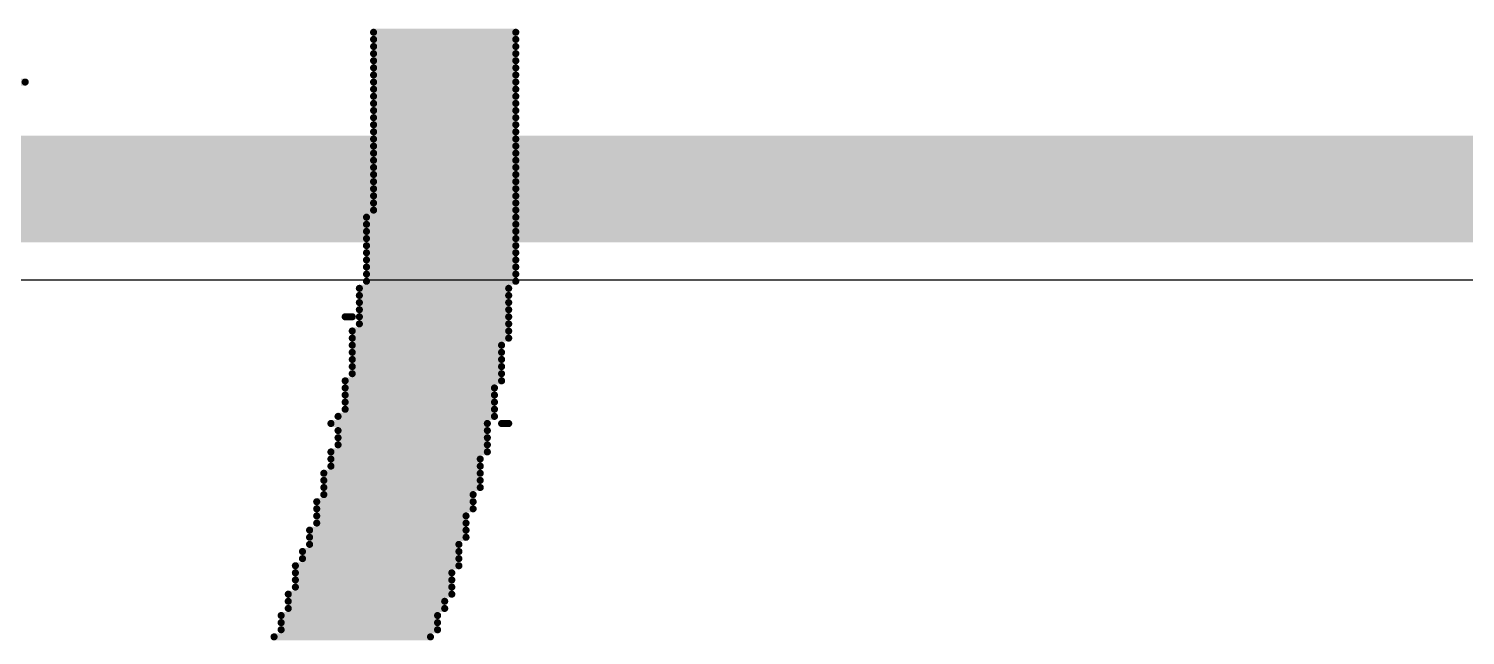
# Model space of a CAD drawing. Header units: inches. Extents: x -0.3 to 9.9, y -0.4 to 5.
# Drawn here: x 2.3385 to 2.5405, y 1.4182 to 1.5035 of the extents above; entities that cross this region are included whole.
import ezdxf

# ---------------------------------------------------------------- set-up
doc = ezdxf.new("R2010")
doc.units = ezdxf.units.IN
doc.header["$MEASUREMENT"] = 0
doc.layers.add('Bottom Layer', color=5, linetype='Continuous')
doc.layers.add('Bottom Overlay', color=54, linetype='Continuous')

msp = doc.modelspace()

# ---------------------------------------------------------------- linework, layer by layer
at = {"layer": 'Bottom Layer'}
msp.add_line((2.29023, 1.4682), (2.55064, 1.4682), dxfattribs=at)
msp.add_lwpolyline([(2.28495, 1.48095, 0.015, 0.015, 0), (2.56182, 1.48095, 0.015, 0.015, 0)], format="xyseb", dxfattribs=at)
at = {"layer": 'Bottom Overlay'}
for points in [[(2.387, 1.503, 0.001, 0.001, 0), (2.407, 1.503, 0.001, 0.001, 0)], [(2.387, 1.502, 0.001, 0.001, 0), (2.407, 1.502, 0.001, 0.001, 0)], [(2.387, 1.501, 0.001, 0.001, 0), (2.407, 1.501, 0.001, 0.001, 0)], [(2.387, 1.5, 0.001, 0.001, 0), (2.407, 1.5, 0.001, 0.001, 0)], [(2.387, 1.499, 0.001, 0.001, 0), (2.407, 1.499, 0.001, 0.001, 0)], [(2.387, 1.498, 0.001, 0.001, 0), (2.407, 1.498, 0.001, 0.001, 0)], [(2.387, 1.497, 0.001, 0.001, 0), (2.407, 1.497, 0.001, 0.001, 0)], [(2.141, 1.496, 0.001, 0.001, 0), (2.338, 1.496, 0.001, 0.001, 0)], [(2.387, 1.496, 0.001, 0.001, 0), (2.407, 1.496, 0.001, 0.001, 0)], [(2.387, 1.495, 0.001, 0.001, 0), (2.407, 1.495, 0.001, 0.001, 0)], [(2.387, 1.494, 0.001, 0.001, 0), (2.407, 1.494, 0.001, 0.001, 0)], [(2.387, 1.493, 0.001, 0.001, 0), (2.407, 1.493, 0.001, 0.001, 0)], [(2.387, 1.492, 0.001, 0.001, 0), (2.407, 1.492, 0.001, 0.001, 0)], [(2.387, 1.491, 0.001, 0.001, 0), (2.407, 1.491, 0.001, 0.001, 0)], [(2.387, 1.49, 0.001, 0.001, 0), (2.407, 1.49, 0.001, 0.001, 0)], [(2.387, 1.489, 0.001, 0.001, 0), (2.407, 1.489, 0.001, 0.001, 0)], [(2.387, 1.488, 0.001, 0.001, 0), (2.407, 1.488, 0.001, 0.001, 0)], [(2.387, 1.487, 0.001, 0.001, 0), (2.407, 1.487, 0.001, 0.001, 0)], [(2.387, 1.486, 0.001, 0.001, 0), (2.407, 1.486, 0.001, 0.001, 0)], [(2.387, 1.485, 0.001, 0.001, 0), (2.407, 1.485, 0.001, 0.001, 0)], [(2.387, 1.484, 0.001, 0.001, 0), (2.407, 1.484, 0.001, 0.001, 0)], [(2.387, 1.483, 0.001, 0.001, 0), (2.407, 1.483, 0.001, 0.001, 0)], [(2.387, 1.482, 0.001, 0.001, 0), (2.407, 1.482, 0.001, 0.001, 0)], [(2.387, 1.481, 0.001, 0.001, 0), (2.407, 1.481, 0.001, 0.001, 0)], [(2.387, 1.48, 0.001, 0.001, 0), (2.407, 1.48, 0.001, 0.001, 0)], [(2.387, 1.479, 0.001, 0.001, 0), (2.407, 1.479, 0.001, 0.001, 0)], [(2.386, 1.477, 0.001, 0.001, 0), (2.407, 1.477, 0.001, 0.001, 0)], [(2.387, 1.478, 0.001, 0.001, 0), (2.407, 1.478, 0.001, 0.001, 0)], [(2.386, 1.476, 0.001, 0.001, 0), (2.407, 1.476, 0.001, 0.001, 0)], [(2.386, 1.475, 0.001, 0.001, 0), (2.407, 1.475, 0.001, 0.001, 0)], [(2.386, 1.474, 0.001, 0.001, 0), (2.407, 1.474, 0.001, 0.001, 0)], [(2.386, 1.473, 0.001, 0.001, 0), (2.407, 1.473, 0.001, 0.001, 0)], [(2.386, 1.472, 0.001, 0.001, 0), (2.407, 1.472, 0.001, 0.001, 0)], [(2.386, 1.471, 0.001, 0.001, 0), (2.407, 1.471, 0.001, 0.001, 0)], [(2.386, 1.47, 0.001, 0.001, 0), (2.407, 1.47, 0.001, 0.001, 0)], [(2.386, 1.469, 0.001, 0.001, 0), (2.407, 1.469, 0.001, 0.001, 0)], [(2.385, 1.467, 0.001, 0.001, 0), (2.406, 1.467, 0.001, 0.001, 0)], [(2.386, 1.468, 0.001, 0.001, 0), (2.407, 1.468, 0.001, 0.001, 0)], [(2.385, 1.466, 0.001, 0.001, 0), (2.406, 1.466, 0.001, 0.001, 0)], [(2.385, 1.465, 0.001, 0.001, 0), (2.406, 1.465, 0.001, 0.001, 0)], [(2.383, 1.463, 0.001, 0.001, 0), (2.384, 1.463, 0.001, 0.001, 0)], [(2.385, 1.464, 0.001, 0.001, 0), (2.406, 1.464, 0.001, 0.001, 0)], [(2.385, 1.463, 0.001, 0.001, 0), (2.406, 1.463, 0.001, 0.001, 0)], [(2.384, 1.461, 0.001, 0.001, 0), (2.406, 1.461, 0.001, 0.001, 0)], [(2.385, 1.462, 0.001, 0.001, 0), (2.406, 1.462, 0.001, 0.001, 0)], [(2.384, 1.46, 0.001, 0.001, 0), (2.406, 1.46, 0.001, 0.001, 0)], [(2.384, 1.459, 0.001, 0.001, 0), (2.405, 1.459, 0.001, 0.001, 0)], [(2.384, 1.458, 0.001, 0.001, 0), (2.405, 1.458, 0.001, 0.001, 0)], [(2.384, 1.457, 0.001, 0.001, 0), (2.405, 1.457, 0.001, 0.001, 0)], [(2.384, 1.456, 0.001, 0.001, 0), (2.405, 1.456, 0.001, 0.001, 0)], [(2.384, 1.455, 0.001, 0.001, 0), (2.405, 1.455, 0.001, 0.001, 0)], [(2.383, 1.454, 0.001, 0.001, 0), (2.405, 1.454, 0.001, 0.001, 0)], [(2.383, 1.453, 0.001, 0.001, 0), (2.404, 1.453, 0.001, 0.001, 0)], [(2.383, 1.452, 0.001, 0.001, 0), (2.404, 1.452, 0.001, 0.001, 0)], [(2.383, 1.451, 0.001, 0.001, 0), (2.404, 1.451, 0.001, 0.001, 0)], [(2.382, 1.449, 0.001, 0.001, 0), (2.404, 1.449, 0.001, 0.001, 0)], [(2.383, 1.45, 0.001, 0.001, 0), (2.404, 1.45, 0.001, 0.001, 0)], [(2.381, 1.448, 0.001, 0.001, 0), (2.403, 1.448, 0.001, 0.001, 0)], [(2.382, 1.447, 0.001, 0.001, 0), (2.403, 1.447, 0.001, 0.001, 0)], [(2.405, 1.448, 0.001, 0.001, 0), (2.406, 1.448, 0.001, 0.001, 0)], [(2.382, 1.446, 0.001, 0.001, 0), (2.403, 1.446, 0.001, 0.001, 0)], [(2.382, 1.445, 0.001, 0.001, 0), (2.403, 1.445, 0.001, 0.001, 0)], [(2.381, 1.444, 0.001, 0.001, 0), (2.403, 1.444, 0.001, 0.001, 0)], [(2.381, 1.443, 0.001, 0.001, 0), (2.402, 1.443, 0.001, 0.001, 0)], [(2.381, 1.442, 0.001, 0.001, 0), (2.402, 1.442, 0.001, 0.001, 0)], [(2.38, 1.441, 0.001, 0.001, 0), (2.402, 1.441, 0.001, 0.001, 0)], [(2.38, 1.44, 0.001, 0.001, 0), (2.402, 1.44, 0.001, 0.001, 0)], [(2.38, 1.439, 0.001, 0.001, 0), (2.402, 1.439, 0.001, 0.001, 0)], [(2.38, 1.438, 0.001, 0.001, 0), (2.401, 1.438, 0.001, 0.001, 0)], [(2.379, 1.437, 0.001, 0.001, 0), (2.401, 1.437, 0.001, 0.001, 0)], [(2.379, 1.436, 0.001, 0.001, 0), (2.401, 1.436, 0.001, 0.001, 0)], [(2.379, 1.435, 0.001, 0.001, 0), (2.4, 1.435, 0.001, 0.001, 0)], [(2.379, 1.434, 0.001, 0.001, 0), (2.4, 1.434, 0.001, 0.001, 0)], [(2.378, 1.433, 0.001, 0.001, 0), (2.4, 1.433, 0.001, 0.001, 0)], [(2.378, 1.432, 0.001, 0.001, 0), (2.4, 1.432, 0.001, 0.001, 0)], [(2.377, 1.43, 0.001, 0.001, 0), (2.399, 1.43, 0.001, 0.001, 0)], [(2.378, 1.431, 0.001, 0.001, 0), (2.399, 1.431, 0.001, 0.001, 0)], [(2.376, 1.428, 0.001, 0.001, 0), (2.399, 1.428, 0.001, 0.001, 0)], [(2.377, 1.429, 0.001, 0.001, 0), (2.399, 1.429, 0.001, 0.001, 0)], [(2.376, 1.427, 0.001, 0.001, 0), (2.398, 1.427, 0.001, 0.001, 0)], [(2.376, 1.426, 0.001, 0.001, 0), (2.398, 1.426, 0.001, 0.001, 0)], [(2.375, 1.424, 0.001, 0.001, 0), (2.398, 1.424, 0.001, 0.001, 0)], [(2.376, 1.425, 0.001, 0.001, 0), (2.398, 1.425, 0.001, 0.001, 0)], [(2.375, 1.423, 0.001, 0.001, 0), (2.397, 1.423, 0.001, 0.001, 0)], [(2.375, 1.422, 0.001, 0.001, 0), (2.397, 1.422, 0.001, 0.001, 0)], [(2.374, 1.421, 0.001, 0.001, 0), (2.396, 1.421, 0.001, 0.001, 0)], [(2.374, 1.42, 0.001, 0.001, 0), (2.396, 1.42, 0.001, 0.001, 0)], [(2.373, 1.418, 0.001, 0.001, 0), (2.395, 1.418, 0.001, 0.001, 0)], [(2.374, 1.419, 0.001, 0.001, 0), (2.396, 1.419, 0.001, 0.001, 0)]]:
    msp.add_lwpolyline(points, format="xyseb", dxfattribs=at)
for points in [[(2.38675, 1.503, 0.0005, 0.0005, 1), (2.38725, 1.503, 0.0005, 0.0005, 1)], [(2.40675, 1.503, 0.0005, 0.0005, 1), (2.40725, 1.503, 0.0005, 0.0005, 1)], [(2.38675, 1.502, 0.0005, 0.0005, 1), (2.38725, 1.502, 0.0005, 0.0005, 1)], [(2.38675, 1.501, 0.0005, 0.0005, 1), (2.38725, 1.501, 0.0005, 0.0005, 1)], [(2.40675, 1.502, 0.0005, 0.0005, 1), (2.40725, 1.502, 0.0005, 0.0005, 1)], [(2.40675, 1.501, 0.0005, 0.0005, 1), (2.40725, 1.501, 0.0005, 0.0005, 1)], [(2.38675, 1.5, 0.0005, 0.0005, 1), (2.38725, 1.5, 0.0005, 0.0005, 1)], [(2.38675, 1.499, 0.0005, 0.0005, 1), (2.38725, 1.499, 0.0005, 0.0005, 1)], [(2.40675, 1.5, 0.0005, 0.0005, 1), (2.40725, 1.5, 0.0005, 0.0005, 1)], [(2.40675, 1.499, 0.0005, 0.0005, 1), (2.40725, 1.499, 0.0005, 0.0005, 1)], [(2.38675, 1.498, 0.0005, 0.0005, 1), (2.38725, 1.498, 0.0005, 0.0005, 1)], [(2.38675, 1.497, 0.0005, 0.0005, 1), (2.38725, 1.497, 0.0005, 0.0005, 1)], [(2.40675, 1.498, 0.0005, 0.0005, 1), (2.40725, 1.498, 0.0005, 0.0005, 1)], [(2.40675, 1.497, 0.0005, 0.0005, 1), (2.40725, 1.497, 0.0005, 0.0005, 1)], [(2.33775, 1.496, 0.0005, 0.0005, 1), (2.33825, 1.496, 0.0005, 0.0005, 1)], [(2.38675, 1.496, 0.0005, 0.0005, 1), (2.38725, 1.496, 0.0005, 0.0005, 1)], [(2.38675, 1.495, 0.0005, 0.0005, 1), (2.38725, 1.495, 0.0005, 0.0005, 1)], [(2.40675, 1.496, 0.0005, 0.0005, 1), (2.40725, 1.496, 0.0005, 0.0005, 1)], [(2.40675, 1.495, 0.0005, 0.0005, 1), (2.40725, 1.495, 0.0005, 0.0005, 1)], [(2.38675, 1.494, 0.0005, 0.0005, 1), (2.38725, 1.494, 0.0005, 0.0005, 1)], [(2.38675, 1.493, 0.0005, 0.0005, 1), (2.38725, 1.493, 0.0005, 0.0005, 1)], [(2.40675, 1.494, 0.0005, 0.0005, 1), (2.40725, 1.494, 0.0005, 0.0005, 1)], [(2.40675, 1.493, 0.0005, 0.0005, 1), (2.40725, 1.493, 0.0005, 0.0005, 1)], [(2.38675, 1.492, 0.0005, 0.0005, 1), (2.38725, 1.492, 0.0005, 0.0005, 1)], [(2.38675, 1.491, 0.0005, 0.0005, 1), (2.38725, 1.491, 0.0005, 0.0005, 1)], [(2.40675, 1.492, 0.0005, 0.0005, 1), (2.40725, 1.492, 0.0005, 0.0005, 1)], [(2.40675, 1.491, 0.0005, 0.0005, 1), (2.40725, 1.491, 0.0005, 0.0005, 1)], [(2.38675, 1.49, 0.0005, 0.0005, 1), (2.38725, 1.49, 0.0005, 0.0005, 1)], [(2.38675, 1.489, 0.0005, 0.0005, 1), (2.38725, 1.489, 0.0005, 0.0005, 1)], [(2.40675, 1.49, 0.0005, 0.0005, 1), (2.40725, 1.49, 0.0005, 0.0005, 1)], [(2.40675, 1.489, 0.0005, 0.0005, 1), (2.40725, 1.489, 0.0005, 0.0005, 1)], [(2.38675, 1.488, 0.0005, 0.0005, 1), (2.38725, 1.488, 0.0005, 0.0005, 1)], [(2.38675, 1.487, 0.0005, 0.0005, 1), (2.38725, 1.487, 0.0005, 0.0005, 1)], [(2.40675, 1.488, 0.0005, 0.0005, 1), (2.40725, 1.488, 0.0005, 0.0005, 1)], [(2.40675, 1.487, 0.0005, 0.0005, 1), (2.40725, 1.487, 0.0005, 0.0005, 1)], [(2.38675, 1.486, 0.0005, 0.0005, 1), (2.38725, 1.486, 0.0005, 0.0005, 1)], [(2.38675, 1.485, 0.0005, 0.0005, 1), (2.38725, 1.485, 0.0005, 0.0005, 1)], [(2.40675, 1.486, 0.0005, 0.0005, 1), (2.40725, 1.486, 0.0005, 0.0005, 1)], [(2.40675, 1.485, 0.0005, 0.0005, 1), (2.40725, 1.485, 0.0005, 0.0005, 1)], [(2.38675, 1.484, 0.0005, 0.0005, 1), (2.38725, 1.484, 0.0005, 0.0005, 1)], [(2.38675, 1.483, 0.0005, 0.0005, 1), (2.38725, 1.483, 0.0005, 0.0005, 1)], [(2.40675, 1.484, 0.0005, 0.0005, 1), (2.40725, 1.484, 0.0005, 0.0005, 1)], [(2.40675, 1.483, 0.0005, 0.0005, 1), (2.40725, 1.483, 0.0005, 0.0005, 1)], [(2.38675, 1.482, 0.0005, 0.0005, 1), (2.38725, 1.482, 0.0005, 0.0005, 1)], [(2.38675, 1.481, 0.0005, 0.0005, 1), (2.38725, 1.481, 0.0005, 0.0005, 1)], [(2.40675, 1.482, 0.0005, 0.0005, 1), (2.40725, 1.482, 0.0005, 0.0005, 1)], [(2.40675, 1.481, 0.0005, 0.0005, 1), (2.40725, 1.481, 0.0005, 0.0005, 1)], [(2.38675, 1.48, 0.0005, 0.0005, 1), (2.38725, 1.48, 0.0005, 0.0005, 1)], [(2.38675, 1.479, 0.0005, 0.0005, 1), (2.38725, 1.479, 0.0005, 0.0005, 1)], [(2.40675, 1.48, 0.0005, 0.0005, 1), (2.40725, 1.48, 0.0005, 0.0005, 1)], [(2.40675, 1.479, 0.0005, 0.0005, 1), (2.40725, 1.479, 0.0005, 0.0005, 1)], [(2.38575, 1.477, 0.0005, 0.0005, 1), (2.38625, 1.477, 0.0005, 0.0005, 1)], [(2.38675, 1.478, 0.0005, 0.0005, 1), (2.38725, 1.478, 0.0005, 0.0005, 1)], [(2.40675, 1.478, 0.0005, 0.0005, 1), (2.40725, 1.478, 0.0005, 0.0005, 1)], [(2.40675, 1.477, 0.0005, 0.0005, 1), (2.40725, 1.477, 0.0005, 0.0005, 1)], [(2.38575, 1.476, 0.0005, 0.0005, 1), (2.38625, 1.476, 0.0005, 0.0005, 1)], [(2.38575, 1.475, 0.0005, 0.0005, 1), (2.38625, 1.475, 0.0005, 0.0005, 1)], [(2.40675, 1.476, 0.0005, 0.0005, 1), (2.40725, 1.476, 0.0005, 0.0005, 1)], [(2.40675, 1.475, 0.0005, 0.0005, 1), (2.40725, 1.475, 0.0005, 0.0005, 1)], [(2.38575, 1.474, 0.0005, 0.0005, 1), (2.38625, 1.474, 0.0005, 0.0005, 1)], [(2.38575, 1.473, 0.0005, 0.0005, 1), (2.38625, 1.473, 0.0005, 0.0005, 1)], [(2.40675, 1.474, 0.0005, 0.0005, 1), (2.40725, 1.474, 0.0005, 0.0005, 1)], [(2.40675, 1.473, 0.0005, 0.0005, 1), (2.40725, 1.473, 0.0005, 0.0005, 1)], [(2.38575, 1.472, 0.0005, 0.0005, 1), (2.38625, 1.472, 0.0005, 0.0005, 1)], [(2.38575, 1.471, 0.0005, 0.0005, 1), (2.38625, 1.471, 0.0005, 0.0005, 1)], [(2.40675, 1.472, 0.0005, 0.0005, 1), (2.40725, 1.472, 0.0005, 0.0005, 1)], [(2.40675, 1.471, 0.0005, 0.0005, 1), (2.40725, 1.471, 0.0005, 0.0005, 1)], [(2.38575, 1.47, 0.0005, 0.0005, 1), (2.38625, 1.47, 0.0005, 0.0005, 1)], [(2.38575, 1.469, 0.0005, 0.0005, 1), (2.38625, 1.469, 0.0005, 0.0005, 1)], [(2.40675, 1.47, 0.0005, 0.0005, 1), (2.40725, 1.47, 0.0005, 0.0005, 1)], [(2.40675, 1.469, 0.0005, 0.0005, 1), (2.40725, 1.469, 0.0005, 0.0005, 1)], [(2.38475, 1.467, 0.0005, 0.0005, 1), (2.38525, 1.467, 0.0005, 0.0005, 1)], [(2.38575, 1.468, 0.0005, 0.0005, 1), (2.38625, 1.468, 0.0005, 0.0005, 1)], [(2.40575, 1.467, 0.0005, 0.0005, 1), (2.40625, 1.467, 0.0005, 0.0005, 1)], [(2.40675, 1.468, 0.0005, 0.0005, 1), (2.40725, 1.468, 0.0005, 0.0005, 1)], [(2.38475, 1.466, 0.0005, 0.0005, 1), (2.38525, 1.466, 0.0005, 0.0005, 1)], [(2.38475, 1.465, 0.0005, 0.0005, 1), (2.38525, 1.465, 0.0005, 0.0005, 1)], [(2.40575, 1.466, 0.0005, 0.0005, 1), (2.40625, 1.466, 0.0005, 0.0005, 1)], [(2.40575, 1.465, 0.0005, 0.0005, 1), (2.40625, 1.465, 0.0005, 0.0005, 1)], [(2.38275, 1.463, 0.0005, 0.0005, 1), (2.38325, 1.463, 0.0005, 0.0005, 1)], [(2.38375, 1.463, 0.0005, 0.0005, 1), (2.38425, 1.463, 0.0005, 0.0005, 1)], [(2.38475, 1.464, 0.0005, 0.0005, 1), (2.38525, 1.464, 0.0005, 0.0005, 1)], [(2.38475, 1.463, 0.0005, 0.0005, 1), (2.38525, 1.463, 0.0005, 0.0005, 1)], [(2.40575, 1.464, 0.0005, 0.0005, 1), (2.40625, 1.464, 0.0005, 0.0005, 1)], [(2.40575, 1.463, 0.0005, 0.0005, 1), (2.40625, 1.463, 0.0005, 0.0005, 1)], [(2.38375, 1.461, 0.0005, 0.0005, 1), (2.38425, 1.461, 0.0005, 0.0005, 1)], [(2.38475, 1.462, 0.0005, 0.0005, 1), (2.38525, 1.462, 0.0005, 0.0005, 1)], [(2.40575, 1.462, 0.0005, 0.0005, 1), (2.40625, 1.462, 0.0005, 0.0005, 1)], [(2.40575, 1.461, 0.0005, 0.0005, 1), (2.40625, 1.461, 0.0005, 0.0005, 1)], [(2.38375, 1.46, 0.0005, 0.0005, 1), (2.38425, 1.46, 0.0005, 0.0005, 1)], [(2.38375, 1.459, 0.0005, 0.0005, 1), (2.38425, 1.459, 0.0005, 0.0005, 1)], [(2.40475, 1.459, 0.0005, 0.0005, 1), (2.40525, 1.459, 0.0005, 0.0005, 1)], [(2.40575, 1.46, 0.0005, 0.0005, 1), (2.40625, 1.46, 0.0005, 0.0005, 1)], [(2.38375, 1.458, 0.0005, 0.0005, 1), (2.38425, 1.458, 0.0005, 0.0005, 1)], [(2.38375, 1.457, 0.0005, 0.0005, 1), (2.38425, 1.457, 0.0005, 0.0005, 1)], [(2.40475, 1.458, 0.0005, 0.0005, 1), (2.40525, 1.458, 0.0005, 0.0005, 1)], [(2.40475, 1.457, 0.0005, 0.0005, 1), (2.40525, 1.457, 0.0005, 0.0005, 1)], [(2.38375, 1.456, 0.0005, 0.0005, 1), (2.38425, 1.456, 0.0005, 0.0005, 1)], [(2.38375, 1.455, 0.0005, 0.0005, 1), (2.38425, 1.455, 0.0005, 0.0005, 1)], [(2.40475, 1.456, 0.0005, 0.0005, 1), (2.40525, 1.456, 0.0005, 0.0005, 1)], [(2.40475, 1.455, 0.0005, 0.0005, 1), (2.40525, 1.455, 0.0005, 0.0005, 1)], [(2.38275, 1.454, 0.0005, 0.0005, 1), (2.38325, 1.454, 0.0005, 0.0005, 1)], [(2.38275, 1.453, 0.0005, 0.0005, 1), (2.38325, 1.453, 0.0005, 0.0005, 1)], [(2.40375, 1.453, 0.0005, 0.0005, 1), (2.40425, 1.453, 0.0005, 0.0005, 1)], [(2.40475, 1.454, 0.0005, 0.0005, 1), (2.40525, 1.454, 0.0005, 0.0005, 1)], [(2.38275, 1.452, 0.0005, 0.0005, 1), (2.38325, 1.452, 0.0005, 0.0005, 1)], [(2.38275, 1.451, 0.0005, 0.0005, 1), (2.38325, 1.451, 0.0005, 0.0005, 1)], [(2.40375, 1.452, 0.0005, 0.0005, 1), (2.40425, 1.452, 0.0005, 0.0005, 1)], [(2.40375, 1.451, 0.0005, 0.0005, 1), (2.40425, 1.451, 0.0005, 0.0005, 1)], [(2.38175, 1.449, 0.0005, 0.0005, 1), (2.38225, 1.449, 0.0005, 0.0005, 1)], [(2.38275, 1.45, 0.0005, 0.0005, 1), (2.38325, 1.45, 0.0005, 0.0005, 1)], [(2.40375, 1.45, 0.0005, 0.0005, 1), (2.40425, 1.45, 0.0005, 0.0005, 1)], [(2.40375, 1.449, 0.0005, 0.0005, 1), (2.40425, 1.449, 0.0005, 0.0005, 1)], [(2.38075, 1.448, 0.0005, 0.0005, 1), (2.38125, 1.448, 0.0005, 0.0005, 1)], [(2.38175, 1.447, 0.0005, 0.0005, 1), (2.38225, 1.447, 0.0005, 0.0005, 1)], [(2.40275, 1.448, 0.0005, 0.0005, 1), (2.40325, 1.448, 0.0005, 0.0005, 1)], [(2.40275, 1.447, 0.0005, 0.0005, 1), (2.40325, 1.447, 0.0005, 0.0005, 1)], [(2.40475, 1.448, 0.0005, 0.0005, 1), (2.40525, 1.448, 0.0005, 0.0005, 1)], [(2.40575, 1.448, 0.0005, 0.0005, 1), (2.40625, 1.448, 0.0005, 0.0005, 1)], [(2.38175, 1.446, 0.0005, 0.0005, 1), (2.38225, 1.446, 0.0005, 0.0005, 1)], [(2.38175, 1.445, 0.0005, 0.0005, 1), (2.38225, 1.445, 0.0005, 0.0005, 1)], [(2.40275, 1.446, 0.0005, 0.0005, 1), (2.40325, 1.446, 0.0005, 0.0005, 1)], [(2.40275, 1.445, 0.0005, 0.0005, 1), (2.40325, 1.445, 0.0005, 0.0005, 1)], [(2.38075, 1.444, 0.0005, 0.0005, 1), (2.38125, 1.444, 0.0005, 0.0005, 1)], [(2.38075, 1.443, 0.0005, 0.0005, 1), (2.38125, 1.443, 0.0005, 0.0005, 1)], [(2.38075, 1.442, 0.0005, 0.0005, 1), (2.38125, 1.442, 0.0005, 0.0005, 1)], [(2.40175, 1.443, 0.0005, 0.0005, 1), (2.40225, 1.443, 0.0005, 0.0005, 1)], [(2.40175, 1.442, 0.0005, 0.0005, 1), (2.40225, 1.442, 0.0005, 0.0005, 1)], [(2.40275, 1.444, 0.0005, 0.0005, 1), (2.40325, 1.444, 0.0005, 0.0005, 1)], [(2.37975, 1.441, 0.0005, 0.0005, 1), (2.38025, 1.441, 0.0005, 0.0005, 1)], [(2.37975, 1.44, 0.0005, 0.0005, 1), (2.38025, 1.44, 0.0005, 0.0005, 1)], [(2.40175, 1.441, 0.0005, 0.0005, 1), (2.40225, 1.441, 0.0005, 0.0005, 1)], [(2.40175, 1.44, 0.0005, 0.0005, 1), (2.40225, 1.44, 0.0005, 0.0005, 1)], [(2.37975, 1.439, 0.0005, 0.0005, 1), (2.38025, 1.439, 0.0005, 0.0005, 1)], [(2.37975, 1.438, 0.0005, 0.0005, 1), (2.38025, 1.438, 0.0005, 0.0005, 1)], [(2.40075, 1.438, 0.0005, 0.0005, 1), (2.40125, 1.438, 0.0005, 0.0005, 1)], [(2.40175, 1.439, 0.0005, 0.0005, 1), (2.40225, 1.439, 0.0005, 0.0005, 1)], [(2.37875, 1.437, 0.0005, 0.0005, 1), (2.37925, 1.437, 0.0005, 0.0005, 1)], [(2.37875, 1.436, 0.0005, 0.0005, 1), (2.37925, 1.436, 0.0005, 0.0005, 1)], [(2.40075, 1.437, 0.0005, 0.0005, 1), (2.40125, 1.437, 0.0005, 0.0005, 1)], [(2.40075, 1.436, 0.0005, 0.0005, 1), (2.40125, 1.436, 0.0005, 0.0005, 1)], [(2.37875, 1.435, 0.0005, 0.0005, 1), (2.37925, 1.435, 0.0005, 0.0005, 1)], [(2.37875, 1.434, 0.0005, 0.0005, 1), (2.37925, 1.434, 0.0005, 0.0005, 1)], [(2.39975, 1.435, 0.0005, 0.0005, 1), (2.40025, 1.435, 0.0005, 0.0005, 1)], [(2.39975, 1.434, 0.0005, 0.0005, 1), (2.40025, 1.434, 0.0005, 0.0005, 1)], [(2.37775, 1.433, 0.0005, 0.0005, 1), (2.37825, 1.433, 0.0005, 0.0005, 1)], [(2.37775, 1.432, 0.0005, 0.0005, 1), (2.37825, 1.432, 0.0005, 0.0005, 1)], [(2.39975, 1.433, 0.0005, 0.0005, 1), (2.40025, 1.433, 0.0005, 0.0005, 1)], [(2.39975, 1.432, 0.0005, 0.0005, 1), (2.40025, 1.432, 0.0005, 0.0005, 1)], [(2.37675, 1.43, 0.0005, 0.0005, 1), (2.37725, 1.43, 0.0005, 0.0005, 1)], [(2.37775, 1.431, 0.0005, 0.0005, 1), (2.37825, 1.431, 0.0005, 0.0005, 1)], [(2.39875, 1.431, 0.0005, 0.0005, 1), (2.39925, 1.431, 0.0005, 0.0005, 1)], [(2.39875, 1.43, 0.0005, 0.0005, 1), (2.39925, 1.43, 0.0005, 0.0005, 1)], [(2.37575, 1.428, 0.0005, 0.0005, 1), (2.37625, 1.428, 0.0005, 0.0005, 1)], [(2.37675, 1.429, 0.0005, 0.0005, 1), (2.37725, 1.429, 0.0005, 0.0005, 1)], [(2.39875, 1.429, 0.0005, 0.0005, 1), (2.39925, 1.429, 0.0005, 0.0005, 1)], [(2.39875, 1.428, 0.0005, 0.0005, 1), (2.39925, 1.428, 0.0005, 0.0005, 1)], [(2.37575, 1.427, 0.0005, 0.0005, 1), (2.37625, 1.427, 0.0005, 0.0005, 1)], [(2.37575, 1.426, 0.0005, 0.0005, 1), (2.37625, 1.426, 0.0005, 0.0005, 1)], [(2.39775, 1.427, 0.0005, 0.0005, 1), (2.39825, 1.427, 0.0005, 0.0005, 1)], [(2.39775, 1.426, 0.0005, 0.0005, 1), (2.39825, 1.426, 0.0005, 0.0005, 1)], [(2.37475, 1.424, 0.0005, 0.0005, 1), (2.37525, 1.424, 0.0005, 0.0005, 1)], [(2.37575, 1.425, 0.0005, 0.0005, 1), (2.37625, 1.425, 0.0005, 0.0005, 1)], [(2.39775, 1.425, 0.0005, 0.0005, 1), (2.39825, 1.425, 0.0005, 0.0005, 1)], [(2.39775, 1.424, 0.0005, 0.0005, 1), (2.39825, 1.424, 0.0005, 0.0005, 1)], [(2.37475, 1.423, 0.0005, 0.0005, 1), (2.37525, 1.423, 0.0005, 0.0005, 1)], [(2.37475, 1.422, 0.0005, 0.0005, 1), (2.37525, 1.422, 0.0005, 0.0005, 1)], [(2.39675, 1.423, 0.0005, 0.0005, 1), (2.39725, 1.423, 0.0005, 0.0005, 1)], [(2.39675, 1.422, 0.0005, 0.0005, 1), (2.39725, 1.422, 0.0005, 0.0005, 1)], [(2.37375, 1.421, 0.0005, 0.0005, 1), (2.37425, 1.421, 0.0005, 0.0005, 1)], [(2.37375, 1.42, 0.0005, 0.0005, 1), (2.37425, 1.42, 0.0005, 0.0005, 1)], [(2.39575, 1.421, 0.0005, 0.0005, 1), (2.39625, 1.421, 0.0005, 0.0005, 1)], [(2.39575, 1.42, 0.0005, 0.0005, 1), (2.39625, 1.42, 0.0005, 0.0005, 1)], [(2.37275, 1.418, 0.0005, 0.0005, 1), (2.37325, 1.418, 0.0005, 0.0005, 1)], [(2.37375, 1.419, 0.0005, 0.0005, 1), (2.37425, 1.419, 0.0005, 0.0005, 1)], [(2.39475, 1.418, 0.0005, 0.0005, 1), (2.39525, 1.418, 0.0005, 0.0005, 1)], [(2.39575, 1.419, 0.0005, 0.0005, 1), (2.39625, 1.419, 0.0005, 0.0005, 1)]]:
    msp.add_lwpolyline(points, format="xyseb", close=True, dxfattribs=at)

doc.saveas('drawing.dxf')
